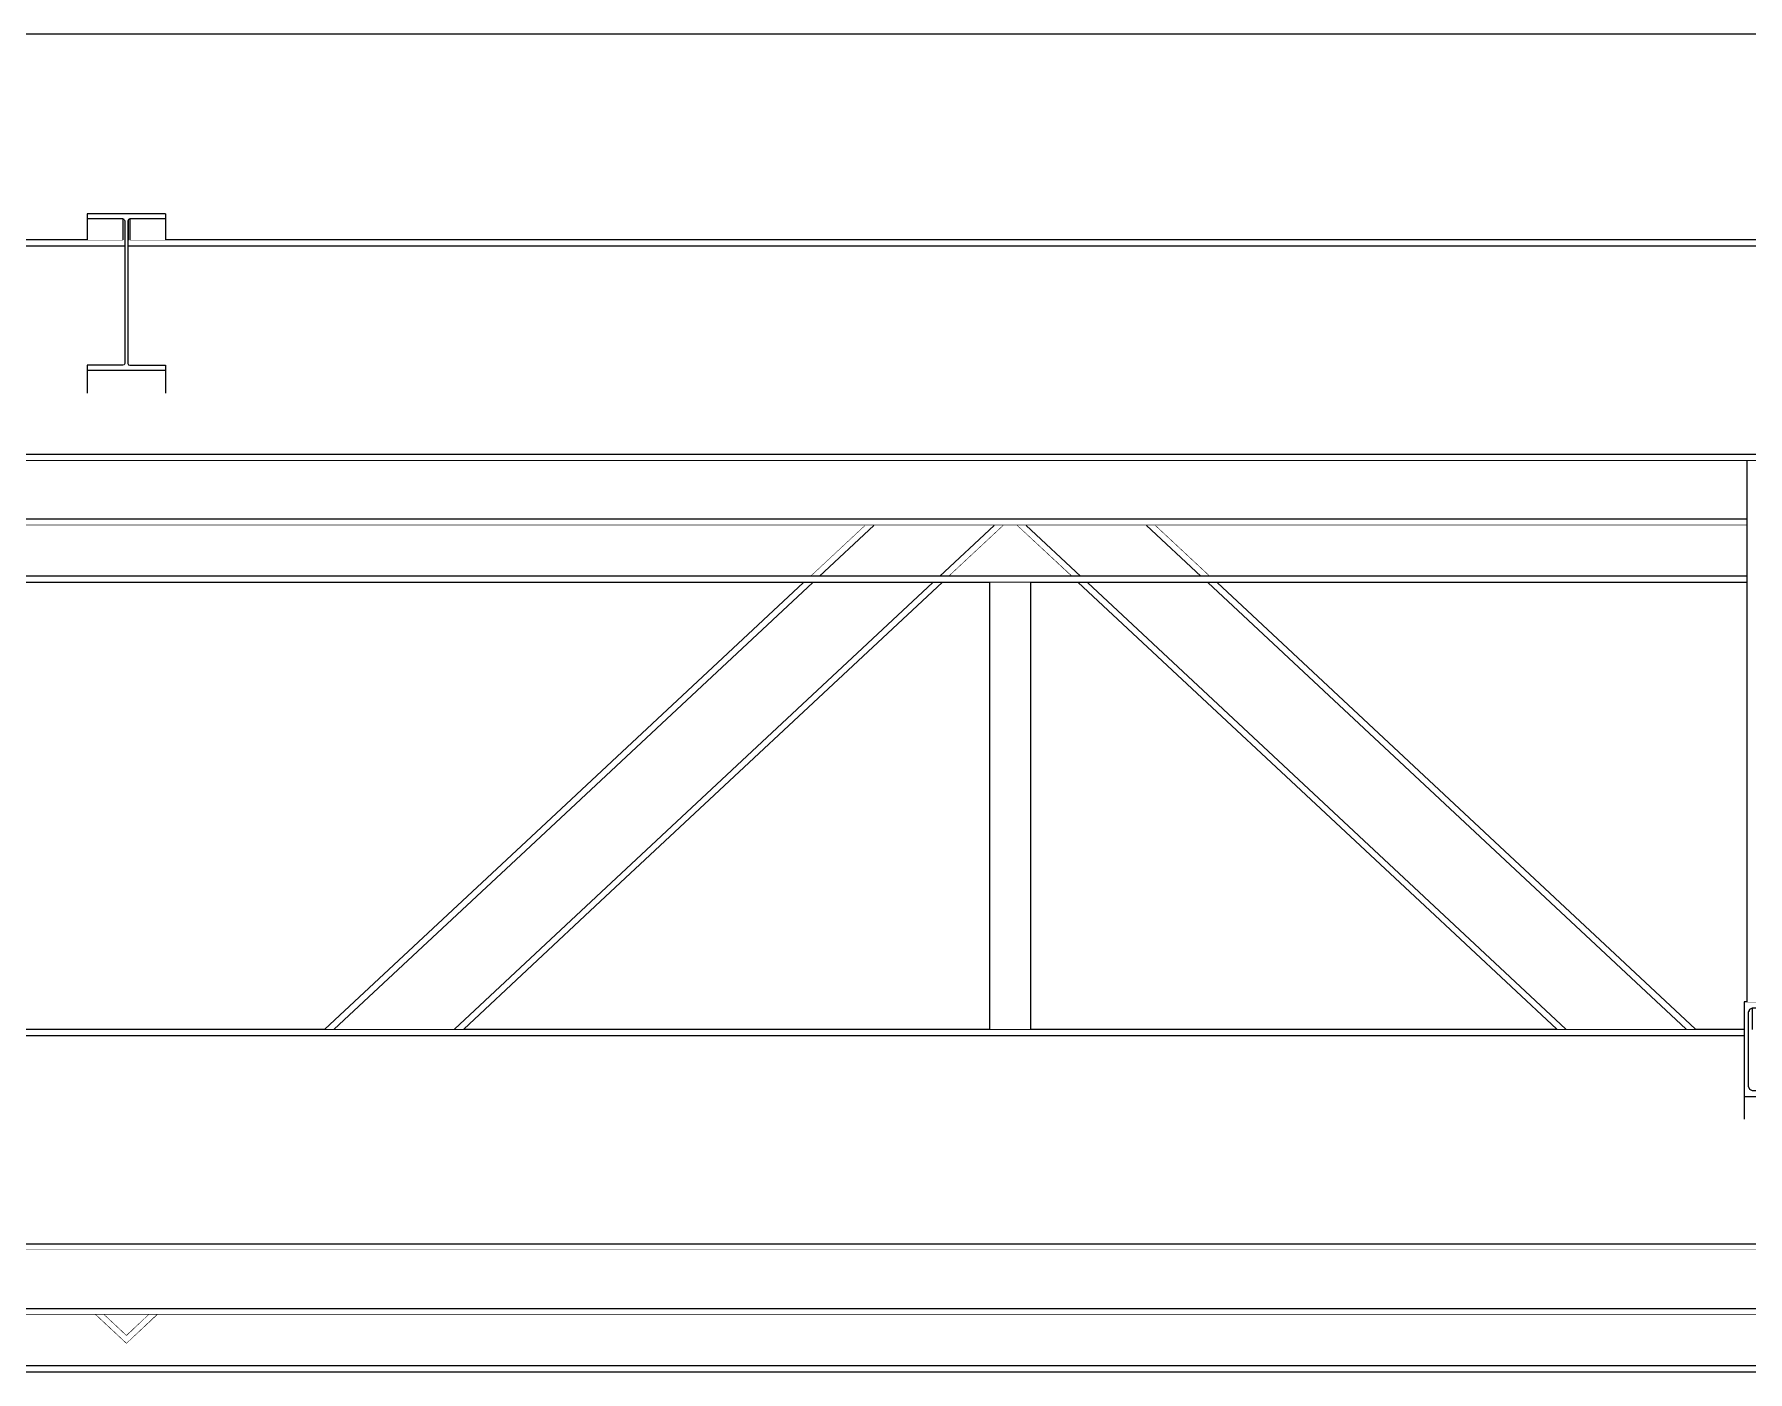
# Model space of a CAD drawing. Extents: x -3080 to 28500, y -1326 to 31609.
# Drawn here: x 17205.4 to 17476.8, y 28380.8 to 28592.6 of the extents above; entities that cross this region are included whole.
import ezdxf
from ezdxf.xclip import XClip

# ---------------------------------------------------------------- set-up
doc = ezdxf.new("R2010")
doc.units = 0
doc.header["$LTSCALE"] = 100
doc.header["$XCLIPFRAME"] = 2
doc.linetypes.add('188K-SM-07-F10-MECH-CR PIPE-Y2257103$0$X-S-FAB_SL ALL$0$Wipeout_Contour', pattern=[1, 0, -1])
for name, color, linetype in [('0-xref', 8, 'Continuous'), ('188K-SM-07-F10-MECH-CR PIPE-Y2257103$0$X-S-FAB_SL ALL$0$A-ROOF', 7, 'Continuous'), ('188K-SM-07-F10-MECH-CR PIPE-Y2257103$0$X-S-FAB_SL ALL$0$ASP_1', 1, 'Continuous'), ('188K-SM-07-F10-MECH-CR PIPE-Y2257103$0$X-S-FAB_SL ALL$0$Hattch', 7, 'Continuous'), ('188K-SM-07-F10-MECH-CR PIPE-Y2257103$0$X-S-FAB_SL ALL$0$S-TRUSS', 7, 'Continuous')]:
    doc.layers.add(name, color=color, linetype=linetype)

# ---------------------------------------------------------------- blocks, each defined once
blk = doc.blocks.new('188K-SM-07-F10-MECH-CR PIPE-Y2257103$0$X-S-FAB_SL ALL$0$剖面元素_439_3', base_point=(23061.26, -8263.06))
at = {"color": 254, "linetype": '188K-SM-07-F10-MECH-CR PIPE-Y2257103$0$X-S-FAB_SL ALL$0$Wipeout_Contour', "lineweight": 0, "ltscale": 3803858.743980569}
blk.add_wipeout([(38233.76, -6001.22), (38233.76, -6029.83), (38595.06, -6029.83), (38595.06, -6029.64), (38607.46, -6029.64), (38607.46, -6029.83), (39003.81, -6029.83), (39003.81, -6029.71), (39038.81, -6029.71), (39038.81, -6029.83), (39435.06, -6029.83), (39435.06, -6029.64), (39447.46, -6029.64), (39447.46, -6029.83), (39843.76, -6029.83), (39843.76, -6029.71), (39878.76, -6029.71), (39878.76, -6029.83), (40275.06, -6029.83), (40275.06, -6029.64), (40287.46, -6029.64), (40287.46, -6029.83), (40683.76, -6029.83), (40683.76, -6029.71), (40718.76, -6029.71), (40718.76, -6029.83), (41115.06, -6029.83), (41115.06, -6029.64), (41127.46, -6029.64), (41127.46, -6029.83), (41523.76, -6029.83), (41523.76, -6029.71), (41558.76, -6029.71), (41558.76, -6029.83), (41955.06, -6029.83), (41955.06, -6029.64), (41967.46, -6029.64), (41967.46, -6029.83), (42363.76, -6029.83), (42363.76, -6029.71), (42398.76, -6029.71), (42398.76, -6029.83), (42795.06, -6029.83), (42795.06, -6029.64), (42807.46, -6029.64), (42807.46, -6029.83), (43203.76, -6029.83), (43203.76, -6029.71), (43238.76, -6029.71), (43238.76, -6029.83), (43635.06, -6029.83), (43635.06, -6029.64), (43647.46, -6029.64), (43647.46, -6029.83), (44043.76, -6029.83), (44043.76, -6029.71), (44078.76, -6029.71), (44078.76, -6029.83), (44475.06, -6029.83), (44475.06, -6029.64), (44487.46, -6029.64), (44487.46, -6029.83), (44883.76, -6029.83), (44883.76, -6029.71), (44918.76, -6029.71), (44918.76, -6029.83), (45315.06, -6029.83), (45315.06, -6029.64), (45327.46, -6029.64), (45327.46, -6029.83), (45723.76, -6029.83), (45723.76, -6029.71), (45758.76, -6029.71), (45758.76, -6029.83), (46155.06, -6029.83), (46155.06, -6029.64), (46167.46, -6029.64), (46167.46, -6029.83), (46563.76, -6029.83), (46563.76, -6029.71), (46598.76, -6029.71), (46598.76, -6029.83), (46995.06, -6029.83), (46995.06, -6029.64), (47007.46, -6029.64), (47007.46, -6029.83), (47376.26, -6029.83), (47376.26, -6001.22)], dxfattribs=at).dxf.layer = '188K-SM-07-F10-MECH-CR PIPE-Y2257103$0$X-S-FAB_SL ALL$0$Hattch'
at = {"layer": '188K-SM-07-F10-MECH-CR PIPE-Y2257103$0$X-S-FAB_SL ALL$0$A-ROOF', "color": 6, "lineweight": 0}
blk.add_line((47418.76, -6001.22), (38233.76, -6001.22), dxfattribs=at)
blk = doc.blocks.new('188K-SM-07-F10-MECH-CR PIPE-Y2257103$0$X-S-FAB_SL ALL$0$剖面元素_693_3', base_point=(23061.26, -8263.06))
at = {"color": 254, "linetype": '188K-SM-07-F10-MECH-CR PIPE-Y2257103$0$X-S-FAB_SL ALL$0$Wipeout_Contour', "lineweight": 0, "ltscale": 325033.805447}
blk.add_wipeout([(40275.06, -6033.78), (39878.76, -6033.78), (39878.76, -6034.78), (40281.01, -6034.78), (40281.01, -6034.09), (40280.93, -6033.88), (40280.71, -6033.79), (40275.06, -6033.79)], dxfattribs=at).dxf.layer = '188K-SM-07-F10-MECH-CR PIPE-Y2257103$0$X-S-FAB_SL ALL$0$Hattch'
at = {"color": 254, "linetype": '188K-SM-07-F10-MECH-CR PIPE-Y2257103$0$X-S-FAB_SL ALL$0$Wipeout_Contour', "lineweight": 0, "ltscale": 326066.540098}
blk.add_wipeout([(39868.76, -6193.05), (39868.76, -6193.78), (40708.76, -6193.78), (40708.76, -6193.05), (40683.76, -6193.05), (40683.76, -6192.78), (39878.76, -6192.78), (39878.76, -6193.05)], dxfattribs=at).dxf.layer = '188K-SM-07-F10-MECH-CR PIPE-Y2257103$0$X-S-FAB_SL ALL$0$Hattch'
at = {"color": 254, "linetype": '188K-SM-07-F10-MECH-CR PIPE-Y2257103$0$X-S-FAB_SL ALL$0$Wipeout_Contour', "lineweight": 0, "ltscale": 326657.204037}
blk.add_wipeout([(40281.6, -6033.88), (40281.51, -6034.09), (40281.51, -6034.78), (40683.76, -6034.78), (40683.76, -6033.78), (40287.46, -6033.78), (40287.46, -6033.79), (40281.81, -6033.79)], dxfattribs=at).dxf.layer = '188K-SM-07-F10-MECH-CR PIPE-Y2257103$0$X-S-FAB_SL ALL$0$Hattch'
at = {"color": 254, "linetype": '188K-SM-07-F10-MECH-CR PIPE-Y2257103$0$X-S-FAB_SL ALL$0$Wipeout_Contour', "lineweight": 0, "ltscale": 1304038.981335956}
blk.add_wipeout([(39868.76, -6187.71), (39878.76, -6187.71), (39878.76, -6192.78), (40683.76, -6192.78), (40683.76, -6187.71), (40700.26, -6187.71), (40700.26, -6160.26), (40683.76, -6160.26), (40683.76, -6159.78), (40538.16, -6159.78), (40538.16, -6167.85), (40538.35, -6168.31), (40538.81, -6168.5), (40544.36, -6168.5), (40544.82, -6168.69), (40545.01, -6169.15), (40545.01, -6173.08), (40537.51, -6173.08), (40537.51, -6159.78), (40018.16, -6159.78), (40018.16, -6167.85), (40018.35, -6168.31), (40018.81, -6168.5), (40024.36, -6168.5), (40024.82, -6168.69), (40025.01, -6169.15), (40025.01, -6173.08), (40017.51, -6173.08), (40017.51, -6159.78), (39878.76, -6159.78), (39878.76, -6160.26), (39868.76, -6160.26)], dxfattribs=at).dxf.layer = '188K-SM-07-F10-MECH-CR PIPE-Y2257103$0$X-S-FAB_SL ALL$0$Hattch'
at = {"layer": '188K-SM-07-F10-MECH-CR PIPE-Y2257103$0$X-S-FAB_SL ALL$0$S-TRUSS', "color": 8, "lineweight": 0}
for p, q in [((39868.76, -6193.78), (40708.76, -6193.78)), ((39878.76, -6192.78), (40683.76, -6192.78))]:
    blk.add_line(p, q, dxfattribs=at)
at = {"color": 254, "linetype": '188K-SM-07-F10-MECH-CR PIPE-Y2257103$0$X-S-FAB_SL ALL$0$Wipeout_Contour', "lineweight": 0, "ltscale": 977608.693112}
blk.add_wipeout([(39868.76, -6035.28), (39868.76, -6062.73), (39878.76, -6062.73), (39878.76, -6067.78), (40683.76, -6067.78), (40683.76, -6062.73), (40700.26, -6062.73), (40700.26, -6035.28), (40683.76, -6035.28), (40683.76, -6034.78), (40281.51, -6034.78), (40281.51, -6053.35), (40281.6, -6053.56), (40281.81, -6053.65), (40287.46, -6053.65), (40287.46, -6058.04), (40275.06, -6058.04), (40275.06, -6053.65), (40280.71, -6053.65), (40280.93, -6053.56), (40281.01, -6053.35), (40281.01, -6034.78), (39878.76, -6034.78), (39878.76, -6035.28)], dxfattribs=at).dxf.layer = '188K-SM-07-F10-MECH-CR PIPE-Y2257103$0$X-S-FAB_SL ALL$0$Hattch'
at = {"color": 254, "linetype": '188K-SM-07-F10-MECH-CR PIPE-Y2257103$0$X-S-FAB_SL ALL$0$Wipeout_Contour', "lineweight": 0, "ltscale": 324956.732557}
blk.add_wipeout([(40018.16, -6159.78), (40537.51, -6159.78), (40537.51, -6158.78), (40024.51, -6158.78), (40024.36, -6158.84), (40018.81, -6158.84), (40018.35, -6159.03), (40018.16, -6159.49)], dxfattribs=at).dxf.layer = '188K-SM-07-F10-MECH-CR PIPE-Y2257103$0$X-S-FAB_SL ALL$0$Hattch'
at = {"layer": '188K-SM-07-F10-MECH-CR PIPE-Y2257103$0$X-S-FAB_SL ALL$0$S-TRUSS', "color": 8, "lineweight": 0}
for p, q in [((40275.06, -6033.78), (39878.76, -6033.78)), ((40281.01, -6034.78), (39878.76, -6034.78)), ((40280.71, -6033.78), (40275.06, -6033.78)), ((40683.76, -6034.78), (40281.51, -6034.78)), ((40287.46, -6033.78), (40281.81, -6033.78)), ((40683.76, -6033.78), (40287.46, -6033.78)), ((40018.16, -6159.78), (40537.51, -6159.78)), ((40024.51, -6158.78), (40537.51, -6158.78))]:
    blk.add_line(p, q, dxfattribs=at)
at = {"color": 254, "linetype": '188K-SM-07-F10-MECH-CR PIPE-Y2257103$0$X-S-FAB_SL ALL$0$Wipeout_Contour', "lineweight": 0, "ltscale": 325886.394557}
blk.add_wipeout([(39869.26, -6068.78), (40693.26, -6068.78), (40693.26, -6068.07), (40683.76, -6068.07), (40683.76, -6067.78), (39878.76, -6067.78), (39878.76, -6068.07), (39869.26, -6068.07)], dxfattribs=at).dxf.layer = '188K-SM-07-F10-MECH-CR PIPE-Y2257103$0$X-S-FAB_SL ALL$0$Hattch'
at = {"layer": '188K-SM-07-F10-MECH-CR PIPE-Y2257103$0$X-S-FAB_SL ALL$0$S-TRUSS', "color": 8, "lineweight": 0}
for p, q in [((40683.76, -6067.78), (39878.76, -6067.78)), ((40557.34, -6068.78), (40020.19, -6068.78))]:
    blk.add_line(p, q, dxfattribs=at)
blk = doc.blocks.new('188K-SM-07-F10-MECH-CR PIPE-Y2257103$0$X-S-FAB_SL ALL$0$剖面元素_696_3', base_point=(23061.26, -8263.06))
at = {"color": 254, "linetype": '188K-SM-07-F10-MECH-CR PIPE-Y2257103$0$X-S-FAB_SL ALL$0$Wipeout_Contour', "lineweight": 0, "ltscale": 162946.269288}
blk.add_wipeout([(40538.01, -6068.78), (40024.51, -6068.78), (40024.51, -6078.02), (40538.01, -6078.02)], dxfattribs=at).dxf.layer = '188K-SM-07-F10-MECH-CR PIPE-Y2257103$0$X-S-FAB_SL ALL$0$Hattch'
at = {"color": 254, "linetype": '188K-SM-07-F10-MECH-CR PIPE-Y2257103$0$X-S-FAB_SL ALL$0$Wipeout_Contour', "lineweight": 0, "ltscale": 326078.802013}
blk.add_wipeout([(39868.76, -6204.02), (40708.76, -6204.02), (40708.76, -6203.12), (40683.76, -6203.12), (40683.76, -6203.02), (39878.76, -6203.02), (39878.76, -6203.12), (39868.76, -6203.12)], dxfattribs=at).dxf.layer = '188K-SM-07-F10-MECH-CR PIPE-Y2257103$0$X-S-FAB_SL ALL$0$Hattch'
at = {"color": 254, "linetype": '188K-SM-07-F10-MECH-CR PIPE-Y2257103$0$X-S-FAB_SL ALL$0$Wipeout_Contour', "lineweight": 0, "ltscale": 162949.322653}
blk.add_wipeout([(40538.01, -6078.02), (40024.51, -6078.02), (40024.51, -6079.02), (40538.01, -6079.02)], dxfattribs=at).dxf.layer = '188K-SM-07-F10-MECH-CR PIPE-Y2257103$0$X-S-FAB_SL ALL$0$Hattch'
at = {"color": 254, "linetype": '188K-SM-07-F10-MECH-CR PIPE-Y2257103$0$X-S-FAB_SL ALL$0$Wipeout_Contour', "lineweight": 0, "ltscale": 163021.676955}
blk.add_wipeout([(39878.76, -6193.78), (39878.76, -6203.02), (40683.76, -6203.02), (40683.76, -6193.78)], dxfattribs=at).dxf.layer = '188K-SM-07-F10-MECH-CR PIPE-Y2257103$0$X-S-FAB_SL ALL$0$Hattch'
at = {"layer": '188K-SM-07-F10-MECH-CR PIPE-Y2257103$0$X-S-FAB_SL ALL$0$S-TRUSS', "color": 8, "lineweight": 0}
for p, q in [((40538.01, -6078.02), (40024.51, -6078.02)), ((40538.01, -6079.02), (40024.51, -6079.02)), ((39868.76, -6204.02), (40708.76, -6204.02)), ((39878.76, -6203.02), (40683.76, -6203.02))]:
    blk.add_line(p, q, dxfattribs=at)
blk = doc.blocks.new('188K-SM-07-F10-MECH-CR PIPE-Y2257103$0$X-S-FAB_SL ALL$0$剖面元素_1477_3', base_point=(23061.26, -8263.06))
at = {"color": 254, "linetype": '188K-SM-07-F10-MECH-CR PIPE-Y2257103$0$X-S-FAB_SL ALL$0$Wipeout_Contour', "lineweight": 0, "ltscale": 162922.933956}
blk.add_wipeout([(40281.51, -6030.74), (40281.51, -6034.09), (40281.6, -6033.88), (40281.6, -6030.53)], dxfattribs=at).dxf.layer = '188K-SM-07-F10-MECH-CR PIPE-Y2257103$0$X-S-FAB_SL ALL$0$Hattch'
at = {"color": 254, "linetype": '188K-SM-07-F10-MECH-CR PIPE-Y2257103$0$X-S-FAB_SL ALL$0$Wipeout_Contour', "lineweight": 0, "ltscale": 162935.979911}
blk.add_wipeout([(40275.06, -6058.04), (40287.46, -6058.04), (40287.46, -6054.45), (40275.06, -6054.45)], dxfattribs=at).dxf.layer = '188K-SM-07-F10-MECH-CR PIPE-Y2257103$0$X-S-FAB_SL ALL$0$Hattch'
at = {"layer": '188K-SM-07-F10-MECH-CR PIPE-Y2257103$0$X-S-FAB_SL ALL$0$S-TRUSS', "color": 2, "lineweight": 0}
for p, q in [((40275.06, -6053.65), (40275.06, -6054.45)), ((40287.46, -6054.45), (40275.06, -6054.45)), ((40287.46, -6053.65), (40287.46, -6054.45))]:
    blk.add_line(p, q, dxfattribs=at)
at = {"layer": '188K-SM-07-F10-MECH-CR PIPE-Y2257103$0$X-S-FAB_SL ALL$0$S-TRUSS', "color": 8, "lineweight": 0}
for p, q in [((40275.06, -6054.45), (40275.06, -6058.04)), ((40287.46, -6054.45), (40287.46, -6058.04))]:
    blk.add_line(p, q, dxfattribs=at)
at = {"layer": '188K-SM-07-F10-MECH-CR PIPE-Y2257103$0$X-S-FAB_SL ALL$0$S-TRUSS', "color": 2, "lineweight": 0, "flags": 128}
for points in [[(40280.93, -6053.56), (40280.71, -6053.65), (40275.06, -6053.65)], [(40281.6, -6053.56), (40281.81, -6053.65), (40287.46, -6053.65)]]:
    blk.add_lwpolyline(points, dxfattribs=at)
at = {"color": 254, "linetype": '188K-SM-07-F10-MECH-CR PIPE-Y2257103$0$X-S-FAB_SL ALL$0$Wipeout_Contour', "lineweight": 0, "ltscale": 162923.438385}
blk.add_wipeout([(40281.6, -6030.53), (40281.6, -6033.88), (40281.81, -6033.79), (40281.81, -6030.44)], dxfattribs=at).dxf.layer = '188K-SM-07-F10-MECH-CR PIPE-Y2257103$0$X-S-FAB_SL ALL$0$Hattch'
at = {"color": 254, "linetype": '188K-SM-07-F10-MECH-CR PIPE-Y2257103$0$X-S-FAB_SL ALL$0$Wipeout_Contour', "lineweight": 0, "ltscale": 162935.007379}
blk.add_wipeout([(40281.81, -6030.44), (40281.81, -6033.79), (40287.46, -6033.79), (40287.46, -6030.44)], dxfattribs=at).dxf.layer = '188K-SM-07-F10-MECH-CR PIPE-Y2257103$0$X-S-FAB_SL ALL$0$Hattch'
at = {"layer": '188K-SM-07-F10-MECH-CR PIPE-Y2257103$0$X-S-FAB_SL ALL$0$S-TRUSS', "color": 2, "lineweight": 0}
blk.add_line((40287.46, -6029.64), (40287.46, -6030.44), dxfattribs=at)
at = {"layer": '188K-SM-07-F10-MECH-CR PIPE-Y2257103$0$X-S-FAB_SL ALL$0$S-TRUSS', "color": 8, "lineweight": 0}
blk.add_line((40287.46, -6030.44), (40287.46, -6033.79), dxfattribs=at)
at = {"color": 254, "linetype": '188K-SM-07-F10-MECH-CR PIPE-Y2257103$0$X-S-FAB_SL ALL$0$Wipeout_Contour', "lineweight": 0, "ltscale": 162908.305114}
blk.add_wipeout([(40275.06, -6030.44), (40275.06, -6033.79), (40280.71, -6033.79), (40280.71, -6030.44)], dxfattribs=at).dxf.layer = '188K-SM-07-F10-MECH-CR PIPE-Y2257103$0$X-S-FAB_SL ALL$0$Hattch'
at = {"layer": '188K-SM-07-F10-MECH-CR PIPE-Y2257103$0$X-S-FAB_SL ALL$0$S-TRUSS', "color": 2, "lineweight": 0}
blk.add_line((40275.06, -6029.64), (40275.06, -6030.44), dxfattribs=at)
at = {"layer": '188K-SM-07-F10-MECH-CR PIPE-Y2257103$0$X-S-FAB_SL ALL$0$S-TRUSS', "color": 8, "lineweight": 0}
blk.add_line((40275.06, -6030.44), (40275.06, -6033.79), dxfattribs=at)
at = {"color": 254, "linetype": '188K-SM-07-F10-MECH-CR PIPE-Y2257103$0$X-S-FAB_SL ALL$0$Wipeout_Contour', "lineweight": 0, "ltscale": 162919.926101}
blk.add_wipeout([(40280.71, -6030.44), (40280.71, -6033.79), (40280.93, -6033.88), (40280.93, -6030.53)], dxfattribs=at).dxf.layer = '188K-SM-07-F10-MECH-CR PIPE-Y2257103$0$X-S-FAB_SL ALL$0$Hattch'
at = {"color": 254, "linetype": '188K-SM-07-F10-MECH-CR PIPE-Y2257103$0$X-S-FAB_SL ALL$0$Wipeout_Contour', "lineweight": 0, "ltscale": 162920.608367}
blk.add_wipeout([(40280.93, -6030.53), (40280.93, -6033.88), (40281.01, -6034.09), (40281.01, -6030.74)], dxfattribs=at).dxf.layer = '188K-SM-07-F10-MECH-CR PIPE-Y2257103$0$X-S-FAB_SL ALL$0$Hattch'
at = {"layer": '188K-SM-07-F10-MECH-CR PIPE-Y2257103$0$X-S-FAB_SL ALL$0$S-TRUSS', "color": 2, "lineweight": 0}
blk.add_line((40287.46, -6029.64), (40275.06, -6029.64), dxfattribs=at)
at = {"layer": '188K-SM-07-F10-MECH-CR PIPE-Y2257103$0$X-S-FAB_SL ALL$0$S-TRUSS', "color": 8, "lineweight": 0}
for p, q in [((40280.71, -6030.44), (40280.71, -6033.79)), ((40281.81, -6030.44), (40281.81, -6033.79))]:
    blk.add_line(p, q, dxfattribs=at)
at = {"layer": '188K-SM-07-F10-MECH-CR PIPE-Y2257103$0$X-S-FAB_SL ALL$0$S-TRUSS', "color": 2, "lineweight": 0, "flags": 128}
for points in [[(40280.93, -6030.53), (40280.71, -6030.44), (40275.06, -6030.44)], [(40280.93, -6030.53), (40281.01, -6030.74), (40281.01, -6053.35), (40280.93, -6053.56)], [(40281.6, -6030.53), (40281.51, -6030.74), (40281.51, -6053.35), (40281.6, -6053.56)], [(40287.46, -6030.44), (40281.81, -6030.44), (40281.6, -6030.53)]]:
    blk.add_lwpolyline(points, dxfattribs=at)
blk = doc.blocks.new('188K-SM-07-F10-MECH-CR PIPE-Y2257103$0$X-S-FAB_SL ALL$0$剖面元素_1498_3', base_point=(23061.26, -8263.06))
at = {"color": 254, "linetype": '188K-SM-07-F10-MECH-CR PIPE-Y2257103$0$X-S-FAB_SL ALL$0$Wipeout_Contour', "lineweight": 0, "ltscale": 164014.080564}
blk.add_wipeout([(40538.35, -6155.68), (40538.35, -6159.03), (40538.81, -6158.84), (40538.81, -6155.49)], dxfattribs=at).dxf.layer = '188K-SM-07-F10-MECH-CR PIPE-Y2257103$0$X-S-FAB_SL ALL$0$Hattch'
at = {"color": 254, "linetype": '188K-SM-07-F10-MECH-CR PIPE-Y2257103$0$X-S-FAB_SL ALL$0$Wipeout_Contour', "lineweight": 0, "ltscale": 164038.947947}
blk.add_wipeout([(40544.82, -6155.3), (40544.82, -6158.78), (40545.01, -6158.78), (40545.01, -6154.84)], dxfattribs=at).dxf.layer = '188K-SM-07-F10-MECH-CR PIPE-Y2257103$0$X-S-FAB_SL ALL$0$Hattch'
at = {"color": 254, "linetype": '188K-SM-07-F10-MECH-CR PIPE-Y2257103$0$X-S-FAB_SL ALL$0$Wipeout_Contour', "lineweight": 0, "ltscale": 164033.114758}
blk.add_wipeout([(40545.01, -6169.5), (40537.51, -6169.5), (40537.51, -6173.08), (40545.01, -6173.08)], dxfattribs=at).dxf.layer = '188K-SM-07-F10-MECH-CR PIPE-Y2257103$0$X-S-FAB_SL ALL$0$Hattch'
at = {"layer": '188K-SM-07-F10-MECH-CR PIPE-Y2257103$0$X-S-FAB_SL ALL$0$S-TRUSS', "color": 8, "lineweight": 0}
for p, q in [((40537.51, -6169.5), (40537.51, -6173.08)), ((40545.01, -6169.5), (40545.01, -6173.08))]:
    blk.add_line(p, q, dxfattribs=at)
at = {"layer": '188K-SM-07-F10-MECH-CR PIPE-Y2257103$0$X-S-FAB_SL ALL$0$S-TRUSS', "color": 2, "lineweight": 0}
blk.add_line((40545.01, -6169.5), (40537.51, -6169.5), dxfattribs=at)
at = {"layer": '188K-SM-07-F10-MECH-CR PIPE-Y2257103$0$X-S-FAB_SL ALL$0$S-TRUSS', "color": 2, "lineweight": 0, "flags": 128}
for points in [[(40538.35, -6168.31), (40538.81, -6168.5), (40544.36, -6168.5), (40544.82, -6168.69)], [(40544.82, -6168.69), (40545.01, -6169.15), (40545.01, -6169.5)]]:
    blk.add_lwpolyline(points, dxfattribs=at)
at = {"color": 254, "linetype": '188K-SM-07-F10-MECH-CR PIPE-Y2257103$0$X-S-FAB_SL ALL$0$Wipeout_Contour', "lineweight": 0, "ltscale": 164012.990636}
blk.add_wipeout([(40538.16, -6159.49), (40538.35, -6159.03), (40538.35, -6155.68), (40538.16, -6156.14)], dxfattribs=at).dxf.layer = '188K-SM-07-F10-MECH-CR PIPE-Y2257103$0$X-S-FAB_SL ALL$0$Hattch'
at = {"color": 254, "linetype": '188K-SM-07-F10-MECH-CR PIPE-Y2257103$0$X-S-FAB_SL ALL$0$Wipeout_Contour', "lineweight": 0, "ltscale": 205047.618886}
blk.add_wipeout([(40544.36, -6155.49), (40544.36, -6158.84), (40544.51, -6158.78), (40544.82, -6158.78), (40544.82, -6155.3)], dxfattribs=at).dxf.layer = '188K-SM-07-F10-MECH-CR PIPE-Y2257103$0$X-S-FAB_SL ALL$0$Hattch'
at = {"color": 254, "linetype": '188K-SM-07-F10-MECH-CR PIPE-Y2257103$0$X-S-FAB_SL ALL$0$Wipeout_Contour', "lineweight": 0, "ltscale": 164025.906351}
blk.add_wipeout([(40538.81, -6158.84), (40544.36, -6158.84), (40544.36, -6155.49), (40538.81, -6155.49)], dxfattribs=at).dxf.layer = '188K-SM-07-F10-MECH-CR PIPE-Y2257103$0$X-S-FAB_SL ALL$0$Hattch'
at = {"layer": '188K-SM-07-F10-MECH-CR PIPE-Y2257103$0$X-S-FAB_SL ALL$0$S-TRUSS', "color": 2, "lineweight": 0}
for p, q in [((40537.51, -6154.49), (40537.51, -6169.5)), ((40545.01, -6154.49), (40537.51, -6154.49))]:
    blk.add_line(p, q, dxfattribs=at)
at = {"layer": '188K-SM-07-F10-MECH-CR PIPE-Y2257103$0$X-S-FAB_SL ALL$0$S-TRUSS', "color": 8, "lineweight": 0}
for p, q in [((40538.81, -6155.49), (40538.81, -6158.84)), ((40544.36, -6155.49), (40544.36, -6158.84)), ((40545.01, -6154.84), (40545.01, -6158.78))]:
    blk.add_line(p, q, dxfattribs=at)
at = {"layer": '188K-SM-07-F10-MECH-CR PIPE-Y2257103$0$X-S-FAB_SL ALL$0$S-TRUSS', "color": 2, "lineweight": 0, "flags": 128}
for points in [[(40538.35, -6155.68), (40538.16, -6156.14), (40538.16, -6167.85), (40538.35, -6168.31)], [(40544.82, -6155.3), (40544.36, -6155.49), (40538.81, -6155.49), (40538.35, -6155.68)], [(40545.01, -6154.49), (40545.01, -6154.84), (40544.82, -6155.3)]]:
    blk.add_lwpolyline(points, dxfattribs=at)
blk = doc.blocks.new('188K-SM-07-F10-MECH-CR PIPE-Y2257103$0$X-S-FAB_SL ALL$0$剖面元素_1684_3', base_point=(23061.26, -8263.06))
at = {"color": 254, "linetype": '188K-SM-07-F10-MECH-CR PIPE-Y2257103$0$X-S-FAB_SL ALL$0$Wipeout_Contour', "lineweight": 0, "ltscale": 163400.321763}
blk.add_wipeout([(40398.2, -6079.02), (40389.58, -6087.06), (40391.05, -6087.06), (40399.67, -6079.02)], dxfattribs=at).dxf.layer = '188K-SM-07-F10-MECH-CR PIPE-Y2257103$0$X-S-FAB_SL ALL$0$Hattch'
at = {"color": 254, "linetype": '188K-SM-07-F10-MECH-CR PIPE-Y2257103$0$X-S-FAB_SL ALL$0$Wipeout_Contour', "lineweight": 0, "ltscale": 163611.062907}
blk.add_wipeout([(40442.86, -6079.02), (40451.48, -6087.06), (40452.95, -6087.06), (40444.32, -6079.02)], dxfattribs=at).dxf.layer = '188K-SM-07-F10-MECH-CR PIPE-Y2257103$0$X-S-FAB_SL ALL$0$Hattch'
at = {"color": 254, "linetype": '188K-SM-07-F10-MECH-CR PIPE-Y2257103$0$X-S-FAB_SL ALL$0$Wipeout_Contour', "lineweight": 0, "ltscale": 244538.357479}
blk.add_wipeout([(40277.8, -6204.02), (40276.33, -6204.02), (40281.26, -6208.62), (40286.2, -6204.02), (40284.73, -6204.02), (40281.26, -6207.25)], dxfattribs=at).dxf.layer = '188K-SM-07-F10-MECH-CR PIPE-Y2257103$0$X-S-FAB_SL ALL$0$Hattch'
at = {"layer": '188K-SM-07-F10-MECH-CR PIPE-Y2257103$0$X-S-FAB_SL ALL$0$S-TRUSS', "color": 8, "lineweight": 0}
for p, q in [((40281.26, -6208.62), (40276.33, -6204.02)), ((40281.26, -6207.25), (40277.8, -6204.02)), ((40284.73, -6204.02), (40281.26, -6207.25)), ((40286.2, -6204.02), (40281.26, -6208.62))]:
    blk.add_line(p, q, dxfattribs=at)
at = {"color": 254, "linetype": '188K-SM-07-F10-MECH-CR PIPE-Y2257103$0$X-S-FAB_SL ALL$0$Wipeout_Contour', "lineweight": 0, "ltscale": 163440.912202}
blk.add_wipeout([(40391.05, -6087.06), (40410.1, -6087.06), (40418.73, -6079.02), (40399.67, -6079.02)], dxfattribs=at).dxf.layer = '188K-SM-07-F10-MECH-CR PIPE-Y2257103$0$X-S-FAB_SL ALL$0$Hattch'
at = {"color": 254, "linetype": '188K-SM-07-F10-MECH-CR PIPE-Y2257103$0$X-S-FAB_SL ALL$0$Wipeout_Contour', "lineweight": 0, "ltscale": 163570.471869}
blk.add_wipeout([(40442.86, -6079.02), (40423.8, -6079.02), (40432.42, -6087.06), (40451.48, -6087.06)], dxfattribs=at).dxf.layer = '188K-SM-07-F10-MECH-CR PIPE-Y2257103$0$X-S-FAB_SL ALL$0$Hattch'
at = {"color": 254, "linetype": '188K-SM-07-F10-MECH-CR PIPE-Y2257103$0$X-S-FAB_SL ALL$0$Wipeout_Contour', "lineweight": 0, "ltscale": 163481.502489}
blk.add_wipeout([(40410.1, -6087.06), (40411.57, -6087.06), (40420.19, -6079.02), (40418.73, -6079.02)], dxfattribs=at).dxf.layer = '188K-SM-07-F10-MECH-CR PIPE-Y2257103$0$X-S-FAB_SL ALL$0$Hattch'
at = {"color": 254, "linetype": '188K-SM-07-F10-MECH-CR PIPE-Y2257103$0$X-S-FAB_SL ALL$0$Wipeout_Contour', "lineweight": 0, "ltscale": 163529.880765}
blk.add_wipeout([(40423.8, -6079.02), (40422.33, -6079.02), (40430.96, -6087.06), (40432.42, -6087.06)], dxfattribs=at).dxf.layer = '188K-SM-07-F10-MECH-CR PIPE-Y2257103$0$X-S-FAB_SL ALL$0$Hattch'
at = {"color": 254, "linetype": '188K-SM-07-F10-MECH-CR PIPE-Y2257103$0$X-S-FAB_SL ALL$0$Wipeout_Contour', "lineweight": 0, "ltscale": 163309.425626}
blk.add_wipeout([(40346.15, -6127.58), (40346.83, -6128.31), (40389.97, -6088.06), (40388.51, -6088.06)], dxfattribs=at).dxf.layer = '188K-SM-07-F10-MECH-CR PIPE-Y2257103$0$X-S-FAB_SL ALL$0$Hattch'
at = {"color": 254, "linetype": '188K-SM-07-F10-MECH-CR PIPE-Y2257103$0$X-S-FAB_SL ALL$0$Wipeout_Contour', "lineweight": 0, "ltscale": 163731.774669}
blk.add_wipeout([(40452.55, -6088.06), (40495.7, -6128.31), (40496.38, -6127.58), (40454.02, -6088.06)], dxfattribs=at).dxf.layer = '188K-SM-07-F10-MECH-CR PIPE-Y2257103$0$X-S-FAB_SL ALL$0$Hattch'
at = {"color": 254, "linetype": '188K-SM-07-F10-MECH-CR PIPE-Y2257103$0$X-S-FAB_SL ALL$0$Wipeout_Contour', "lineweight": 0, "ltscale": 163340.818541}
blk.add_wipeout([(40389.97, -6088.06), (40346.83, -6128.31), (40355.7, -6137.82), (40409.03, -6088.06)], dxfattribs=at).dxf.layer = '188K-SM-07-F10-MECH-CR PIPE-Y2257103$0$X-S-FAB_SL ALL$0$Hattch'
at = {"color": 254, "linetype": '188K-SM-07-F10-MECH-CR PIPE-Y2257103$0$X-S-FAB_SL ALL$0$Wipeout_Contour', "lineweight": 0, "ltscale": 163703.400236}
blk.add_wipeout([(40452.55, -6088.06), (40433.5, -6088.06), (40486.83, -6137.82), (40495.7, -6128.31)], dxfattribs=at).dxf.layer = '188K-SM-07-F10-MECH-CR PIPE-Y2257103$0$X-S-FAB_SL ALL$0$Hattch'
at = {"color": 254, "linetype": '188K-SM-07-F10-MECH-CR PIPE-Y2257103$0$X-S-FAB_SL ALL$0$Wipeout_Contour', "lineweight": 0, "ltscale": 163371.971576}
blk.add_wipeout([(40355.7, -6137.82), (40356.38, -6138.55), (40410.5, -6088.06), (40409.03, -6088.06)], dxfattribs=at).dxf.layer = '188K-SM-07-F10-MECH-CR PIPE-Y2257103$0$X-S-FAB_SL ALL$0$Hattch'
at = {"color": 254, "linetype": '188K-SM-07-F10-MECH-CR PIPE-Y2257103$0$X-S-FAB_SL ALL$0$Wipeout_Contour', "lineweight": 0, "ltscale": 163675.370224}
blk.add_wipeout([(40432.03, -6088.06), (40486.15, -6138.55), (40486.83, -6137.82), (40433.5, -6088.06)], dxfattribs=at).dxf.layer = '188K-SM-07-F10-MECH-CR PIPE-Y2257103$0$X-S-FAB_SL ALL$0$Hattch'
at = {"color": 254, "linetype": '188K-SM-07-F10-MECH-CR PIPE-Y2257103$0$X-S-FAB_SL ALL$0$Wipeout_Contour', "lineweight": 0, "ltscale": 163180.714247}
blk.add_wipeout([(40346.15, -6127.58), (40312.7, -6158.78), (40314.17, -6158.78), (40346.83, -6128.31)], dxfattribs=at).dxf.layer = '188K-SM-07-F10-MECH-CR PIPE-Y2257103$0$X-S-FAB_SL ALL$0$Hattch'
at = {"color": 254, "linetype": '188K-SM-07-F10-MECH-CR PIPE-Y2257103$0$X-S-FAB_SL ALL$0$Wipeout_Contour', "lineweight": 0, "ltscale": 163902.878373}
blk.add_wipeout([(40496.38, -6127.58), (40495.7, -6128.31), (40528.36, -6158.78), (40529.83, -6158.78)], dxfattribs=at).dxf.layer = '188K-SM-07-F10-MECH-CR PIPE-Y2257103$0$X-S-FAB_SL ALL$0$Hattch'
at = {"layer": '188K-SM-07-F10-MECH-CR PIPE-Y2257103$0$X-S-FAB_SL ALL$0$S-TRUSS', "color": 8, "lineweight": 0}
for p, q in [((40398.2, -6079.02), (40389.58, -6087.06)), ((40399.67, -6079.02), (40391.05, -6087.06)), ((40418.73, -6079.02), (40410.1, -6087.06)), ((40420.19, -6079.02), (40411.57, -6087.06)), ((40430.96, -6087.06), (40422.33, -6079.02)), ((40432.42, -6087.06), (40423.8, -6079.02)), ((40451.48, -6087.06), (40442.86, -6079.02)), ((40452.95, -6087.06), (40444.32, -6079.02))]:
    blk.add_line(p, q, dxfattribs=at)
at = {"color": 254, "linetype": '188K-SM-07-F10-MECH-CR PIPE-Y2257103$0$X-S-FAB_SL ALL$0$Wipeout_Contour', "lineweight": 0, "ltscale": 163211.806153}
blk.add_wipeout([(40346.83, -6128.31), (40314.17, -6158.78), (40333.22, -6158.78), (40355.7, -6137.82)], dxfattribs=at).dxf.layer = '188K-SM-07-F10-MECH-CR PIPE-Y2257103$0$X-S-FAB_SL ALL$0$Hattch'
at = {"color": 254, "linetype": '188K-SM-07-F10-MECH-CR PIPE-Y2257103$0$X-S-FAB_SL ALL$0$Wipeout_Contour', "lineweight": 0, "ltscale": 163874.941583}
blk.add_wipeout([(40486.83, -6137.82), (40509.3, -6158.78), (40528.36, -6158.78), (40495.7, -6128.31)], dxfattribs=at).dxf.layer = '188K-SM-07-F10-MECH-CR PIPE-Y2257103$0$X-S-FAB_SL ALL$0$Hattch'
at = {"layer": '188K-SM-07-F10-MECH-CR PIPE-Y2257103$0$X-S-FAB_SL ALL$0$S-TRUSS', "color": 8, "lineweight": 0}
for p, q in [((40388.51, -6088.06), (40346.15, -6127.58)), ((40389.97, -6088.06), (40346.83, -6128.31)), ((40495.7, -6128.31), (40452.55, -6088.06)), ((40496.38, -6127.58), (40454.02, -6088.06))]:
    blk.add_line(p, q, dxfattribs=at)
at = {"color": 254, "linetype": '188K-SM-07-F10-MECH-CR PIPE-Y2257103$0$X-S-FAB_SL ALL$0$Wipeout_Contour', "lineweight": 0, "ltscale": 163243.241836}
blk.add_wipeout([(40355.7, -6137.82), (40333.22, -6158.78), (40334.69, -6158.78), (40356.38, -6138.55)], dxfattribs=at).dxf.layer = '188K-SM-07-F10-MECH-CR PIPE-Y2257103$0$X-S-FAB_SL ALL$0$Hattch'
at = {"color": 254, "linetype": '188K-SM-07-F10-MECH-CR PIPE-Y2257103$0$X-S-FAB_SL ALL$0$Wipeout_Contour', "lineweight": 0, "ltscale": 163846.49108}
blk.add_wipeout([(40486.15, -6138.55), (40507.84, -6158.78), (40509.3, -6158.78), (40486.83, -6137.82)], dxfattribs=at).dxf.layer = '188K-SM-07-F10-MECH-CR PIPE-Y2257103$0$X-S-FAB_SL ALL$0$Hattch'
at = {"layer": '188K-SM-07-F10-MECH-CR PIPE-Y2257103$0$X-S-FAB_SL ALL$0$S-TRUSS', "color": 8, "lineweight": 0}
for p, q in [((40409.03, -6088.06), (40355.7, -6137.82)), ((40410.5, -6088.06), (40356.38, -6138.55)), ((40486.15, -6138.55), (40432.03, -6088.06)), ((40486.83, -6137.82), (40433.5, -6088.06)), ((40346.15, -6127.58), (40312.7, -6158.78)), ((40346.83, -6128.31), (40314.17, -6158.78)), ((40528.36, -6158.78), (40495.7, -6128.31)), ((40529.83, -6158.78), (40496.38, -6127.58)), ((40355.7, -6137.82), (40333.22, -6158.78)), ((40356.38, -6138.55), (40334.69, -6158.78)), ((40507.84, -6158.78), (40486.15, -6138.55)), ((40509.3, -6158.78), (40486.83, -6137.82))]:
    blk.add_line(p, q, dxfattribs=at)
blk = doc.blocks.new('188K-SM-07-F10-MECH-CR PIPE-Y2257103$0$X-S-FAB_SL ALL$0$剖面元素_1685_3', base_point=(23061.26, -8263.06))
at = {"color": 254, "linetype": '188K-SM-07-F10-MECH-CR PIPE-Y2257103$0$X-S-FAB_SL ALL$0$Wipeout_Contour', "lineweight": 0, "ltscale": 162951.963201}
blk.add_wipeout([(40164.32, -6079.02), (40172.95, -6087.06), (40389.58, -6087.06), (40398.2, -6079.02)], dxfattribs=at).dxf.layer = '188K-SM-07-F10-MECH-CR PIPE-Y2257103$0$X-S-FAB_SL ALL$0$Hattch'
at = {"color": 254, "linetype": '188K-SM-07-F10-MECH-CR PIPE-Y2257103$0$X-S-FAB_SL ALL$0$Wipeout_Contour', "lineweight": 0, "ltscale": 163505.691634}
blk.add_wipeout([(40411.57, -6087.06), (40430.96, -6087.06), (40422.33, -6079.02), (40420.19, -6079.02)], dxfattribs=at).dxf.layer = '188K-SM-07-F10-MECH-CR PIPE-Y2257103$0$X-S-FAB_SL ALL$0$Hattch'
at = {"color": 254, "linetype": '188K-SM-07-F10-MECH-CR PIPE-Y2257103$0$X-S-FAB_SL ALL$0$Wipeout_Contour', "lineweight": 0, "ltscale": 163790.644091}
blk.add_wipeout([(40538.01, -6079.02), (40444.32, -6079.02), (40452.95, -6087.06), (40538.01, -6087.06)], dxfattribs=at).dxf.layer = '188K-SM-07-F10-MECH-CR PIPE-Y2257103$0$X-S-FAB_SL ALL$0$Hattch'
at = {"color": 254, "linetype": '188K-SM-07-F10-MECH-CR PIPE-Y2257103$0$X-S-FAB_SL ALL$0$Wipeout_Contour', "lineweight": 0, "ltscale": 322740.546738}
blk.add_wipeout([(39056.26, -6212.06), (39056.26, -6213.06), (40666.26, -6213.06), (40666.26, -6212.06), (39878.76, -6212.06), (39878.76, -6212.87), (39843.76, -6212.87), (39843.76, -6212.06)], dxfattribs=at).dxf.layer = '188K-SM-07-F10-MECH-CR PIPE-Y2257103$0$X-S-FAB_SL ALL$0$Hattch'
at = {"color": 254, "linetype": '188K-SM-07-F10-MECH-CR PIPE-Y2257103$0$X-S-FAB_SL ALL$0$Wipeout_Contour', "lineweight": 0, "ltscale": 162954.724943}
blk.add_wipeout([(40024.51, -6088.06), (40538.01, -6088.06), (40538.01, -6087.06), (40024.51, -6087.06)], dxfattribs=at).dxf.layer = '188K-SM-07-F10-MECH-CR PIPE-Y2257103$0$X-S-FAB_SL ALL$0$Hattch'
at = {"color": 254, "linetype": '188K-SM-07-F10-MECH-CR PIPE-Y2257103$0$X-S-FAB_SL ALL$0$Wipeout_Contour', "lineweight": 0, "ltscale": 529800.704267}
blk.add_wipeout([(39878.76, -6204.02), (39878.76, -6212.06), (40666.26, -6212.06), (40666.26, -6204.02), (40566.2, -6204.02), (40561.26, -6208.62), (40556.33, -6204.02), (40286.2, -6204.02), (40281.26, -6208.62), (40276.33, -6204.02), (40006.2, -6204.02), (40001.26, -6208.62), (39996.33, -6204.02)], dxfattribs=at).dxf.layer = '188K-SM-07-F10-MECH-CR PIPE-Y2257103$0$X-S-FAB_SL ALL$0$Hattch'
at = {"layer": '188K-SM-07-F10-MECH-CR PIPE-Y2257103$0$X-S-FAB_SL ALL$0$S-TRUSS', "color": 8, "lineweight": 0}
for p, q in [((40538.01, -6087.06), (40024.51, -6087.06)), ((40538.01, -6088.06), (40024.51, -6088.06)), ((39878.76, -6212.06), (40666.26, -6212.06)), ((39056.26, -6213.06), (40666.26, -6213.06))]:
    blk.add_line(p, q, dxfattribs=at)
at = {"color": 254, "linetype": '188K-SM-07-F10-MECH-CR PIPE-Y2257103$0$X-S-FAB_SL ALL$0$Wipeout_Contour', "lineweight": 0, "ltscale": 122269.097241}
blk.add_wipeout([(40277.8, -6204.02), (40281.26, -6207.25), (40284.73, -6204.02)], dxfattribs=at).dxf.layer = '188K-SM-07-F10-MECH-CR PIPE-Y2257103$0$X-S-FAB_SL ALL$0$Hattch'
blk = doc.blocks.new('188K-SM-07-F10-MECH-CR PIPE-Y2257103$0$X-S-FAB_SL ALL$0$剖面元素_1686_3', base_point=(23061.26, -8263.06))
at = {"color": 254, "linetype": '188K-SM-07-F10-MECH-CR PIPE-Y2257103$0$X-S-FAB_SL ALL$0$Wipeout_Contour', "lineweight": 0, "ltscale": 163529.865821}
blk.add_wipeout([(40424.51, -6088.06), (40418.01, -6088.06), (40418.01, -6158.78), (40424.51, -6158.78)], dxfattribs=at).dxf.layer = '188K-SM-07-F10-MECH-CR PIPE-Y2257103$0$X-S-FAB_SL ALL$0$Hattch'
at = {"layer": '188K-SM-07-F10-MECH-CR PIPE-Y2257103$0$X-S-FAB_SL ALL$0$S-TRUSS', "color": 8, "lineweight": 0}
for p, q in [((40418.01, -6158.78), (40418.01, -6088.06)), ((40424.51, -6158.78), (40424.51, -6088.06))]:
    blk.add_line(p, q, dxfattribs=at)
blk = doc.blocks.new('188K-SM-07-F10-MECH-CR PIPE-Y2257103$0$X-S-FAB_SL ALL$0$剖面元素_1965_3', base_point=(23061.26, -8263.06))
at = {"color": 254, "linetype": '188K-SM-07-F10-MECH-CR PIPE-Y2257103$0$X-S-FAB_SL ALL$0$Wipeout_Contour', "lineweight": 0, "ltscale": 163997.461865}
blk.add_wipeout([(40538.01, -6068.78), (40538.01, -6154.49), (40544.51, -6154.49), (40544.51, -6068.78)], dxfattribs=at).dxf.layer = '188K-SM-07-F10-MECH-CR PIPE-Y2257103$0$X-S-FAB_SL ALL$0$Hattch'
at = {"layer": '188K-SM-07-F10-MECH-CR PIPE-Y2257103$0$X-S-FAB_SL ALL$0$S-TRUSS', "color": 8, "lineweight": 0}
for p, q in [((40538.01, -6154.49), (40538.01, -6068.78)), ((40544.51, -6154.49), (40544.51, -6068.78))]:
    blk.add_line(p, q, dxfattribs=at)
blk = doc.blocks.new('188K-SM-07-F10-MECH-CR PIPE-Y2257103$0$X-S-FAB_SL ALL$0$A$C2e9ab586')
at = {"layer": '188K-SM-07-F10-MECH-CR PIPE-Y2257103$0$X-S-FAB_SL ALL$0$A-ROOF', "lineweight": 0}
blk.add_blockref('188K-SM-07-F10-MECH-CR PIPE-Y2257103$0$X-S-FAB_SL ALL$0$剖面元素_439_3', (-28106.39, 285), dxfattribs=at)
at = {"layer": '188K-SM-07-F10-MECH-CR PIPE-Y2257103$0$X-S-FAB_SL ALL$0$S-TRUSS', "lineweight": 0}
blk.add_blockref('188K-SM-07-F10-MECH-CR PIPE-Y2257103$0$X-S-FAB_SL ALL$0$剖面元素_693_3', (-28106.39, 285), dxfattribs=at)
for name in ['188K-SM-07-F10-MECH-CR PIPE-Y2257103$0$X-S-FAB_SL ALL$0$剖面元素_1477_3', '188K-SM-07-F10-MECH-CR PIPE-Y2257103$0$X-S-FAB_SL ALL$0$剖面元素_696_3']:
    blk.add_blockref(name, (-28106.39, 285), dxfattribs=at)
blk.add_blockref('188K-SM-07-F10-MECH-CR PIPE-Y2257103$0$X-S-FAB_SL ALL$0$剖面元素_1498_3', (-28106.39, 285), dxfattribs=at)
blk.add_blockref('188K-SM-07-F10-MECH-CR PIPE-Y2257103$0$X-S-FAB_SL ALL$0$剖面元素_1684_3', (-28106.39, 285), dxfattribs=at)
blk.add_blockref('188K-SM-07-F10-MECH-CR PIPE-Y2257103$0$X-S-FAB_SL ALL$0$剖面元素_1685_3', (-28106.39, 285), dxfattribs=at)
for name in ['188K-SM-07-F10-MECH-CR PIPE-Y2257103$0$X-S-FAB_SL ALL$0$剖面元素_1965_3', '188K-SM-07-F10-MECH-CR PIPE-Y2257103$0$X-S-FAB_SL ALL$0$剖面元素_1686_3']:
    blk.add_blockref(name, (-28106.39, 285), dxfattribs=at)
blk = doc.blocks.new('188K-SM-07-F10-MECH-CR PIPE-Y2257103$0$X-S-FAB_SL ALL')
at = {"layer": '188K-SM-07-F10-MECH-CR PIPE-Y2257103$0$X-S-FAB_SL ALL$0$ASP_1'}
blk.add_blockref('188K-SM-07-F10-MECH-CR PIPE-Y2257103$0$X-S-FAB_SL ALL$0$A$C2e9ab586', (23632.864, -73288.977), dxfattribs=at)
blk = doc.blocks.new('188K-SM-07-F10-MECH-CR PIPE-Y2257103')
ref = blk.add_blockref('188K-SM-07-F10-MECH-CR PIPE-Y2257103$0$X-S-FAB_SL ALL', (4473.521, 99334.763))
XClip(ref).set_block_clipping_path([(-7553.4648570136, -75341.9369645483), (24026.2025623869, -67725.7696244382)])

msp = doc.modelspace()

# ---------------------------------------------------------------- block references
at = {"layer": '0-xref'}
msp.add_blockref('188K-SM-07-F10-MECH-CR PIPE-Y2257103', (0, 0), dxfattribs=at)

doc.saveas('drawing.dxf')
